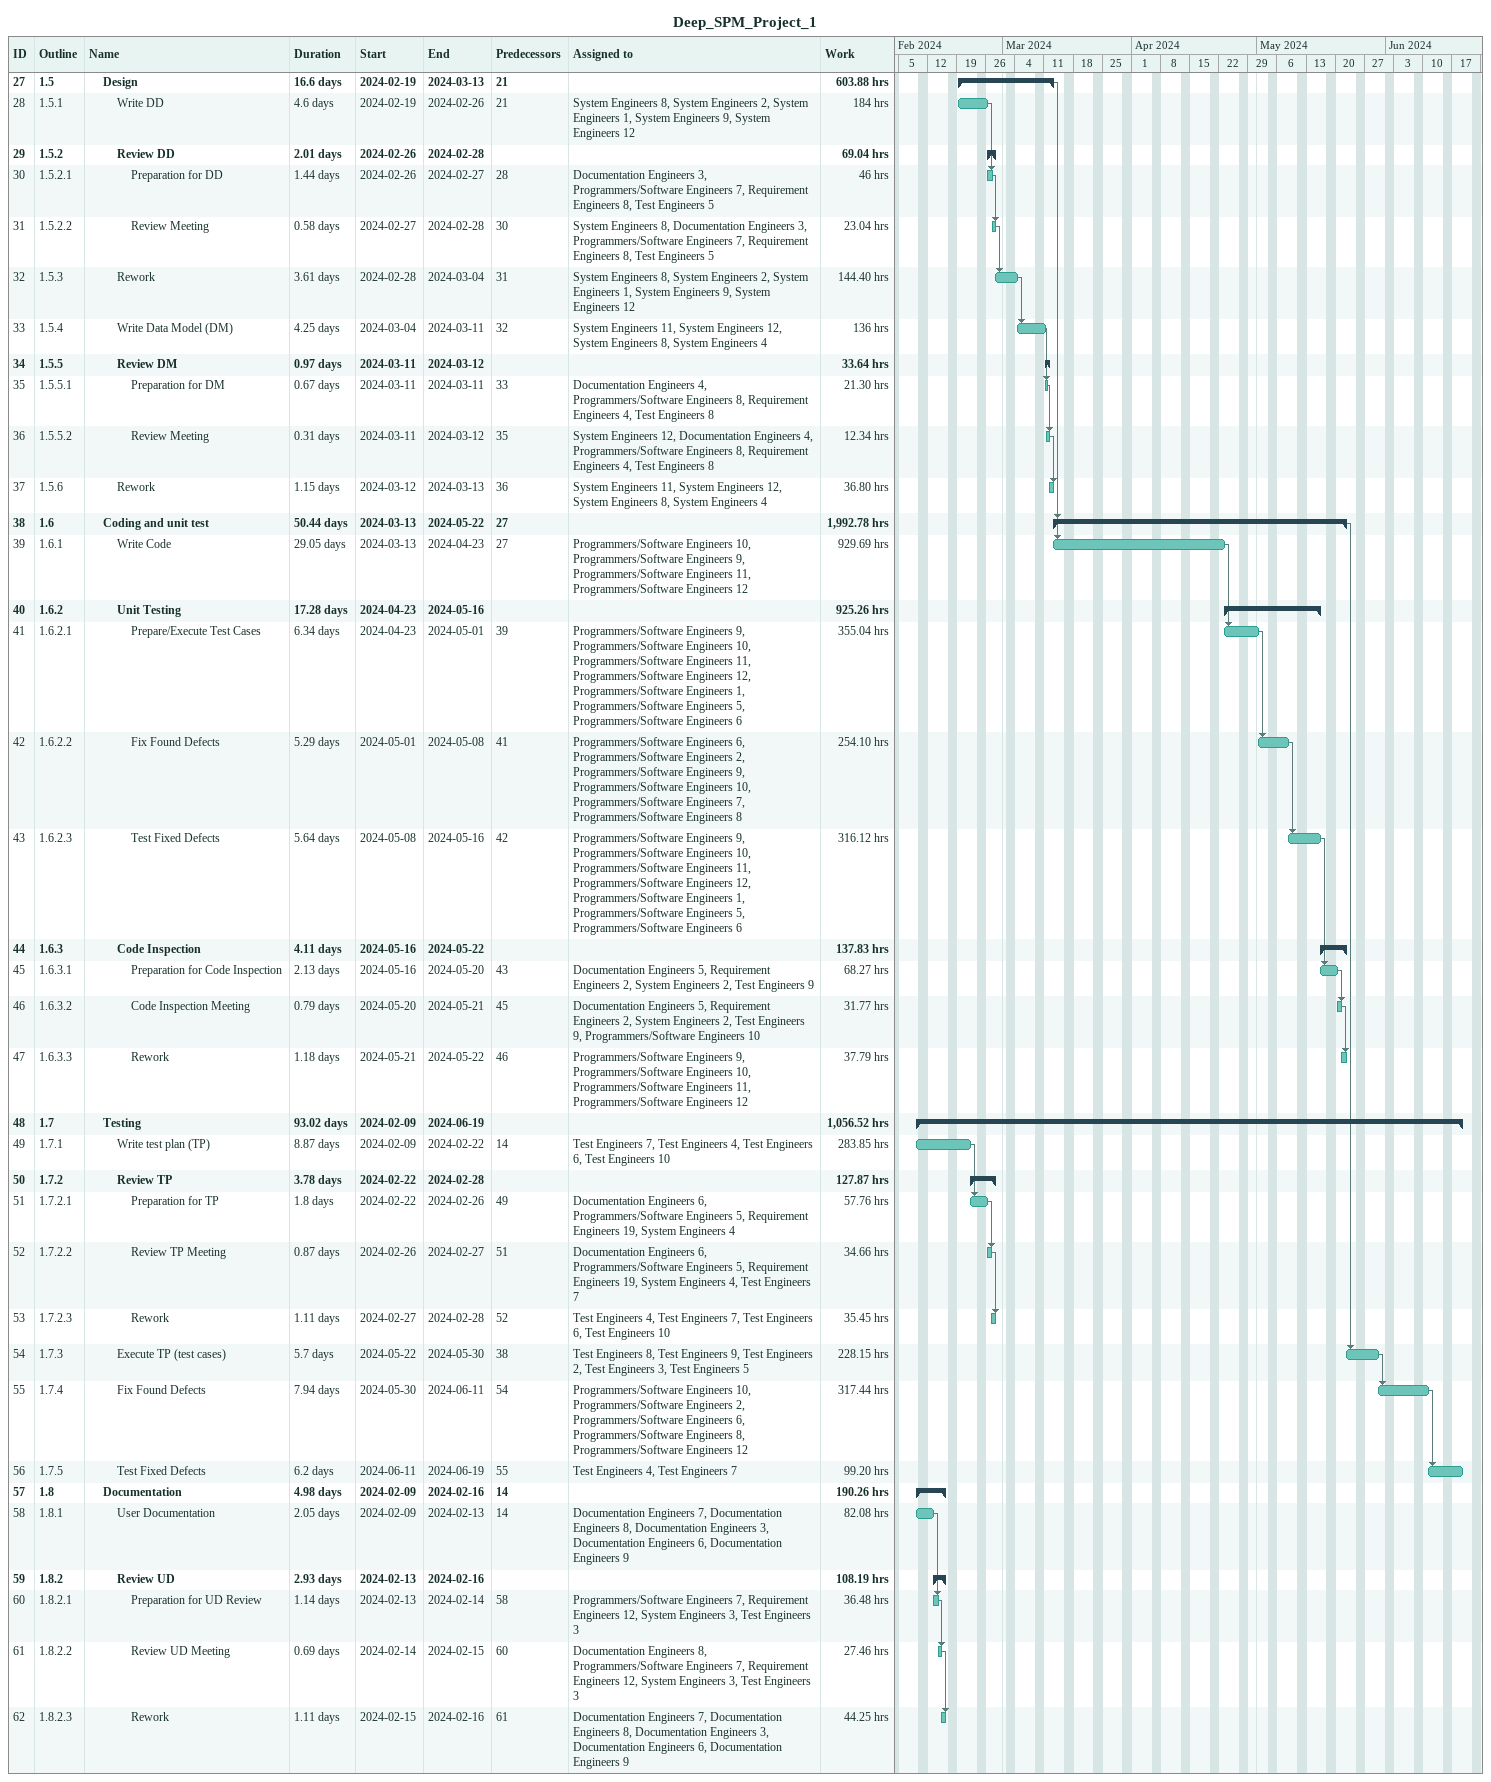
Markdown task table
Deep_SPM_Project_1

| ID | WBS | Task | Duration | Start | Finish | Predecessors | Resources | Work (h) |
|---|---|---|---|---|---|---|---|---|
| 27 | 1.5 | **Design** | 16.6d | 2024-02-19 | 2024-03-13 | 21 |  | 603.88 |
| 28 | 1.5.1 | Write DD | 4.6d | 2024-02-19 | 2024-02-26 | 21 | System Engineers 8, System Engineers 2, System Engineers 1, System Engineers 9, System Engineers 12 | 184 |
| 29 | 1.5.2 | **Review DD** | 2.01d | 2024-02-26 | 2024-02-28 |  |  | 69.04 |
| 30 | 1.5.2.1 | Preparation for DD | 1.44d | 2024-02-26 | 2024-02-27 | 28 | Documentation Engineers 3, Programmers/Software Engineers 7, Requirement Engineers 8, Test Engineers 5 | 46 |
| 31 | 1.5.2.2 | Review Meeting | 0.58d | 2024-02-27 | 2024-02-28 | 30 | System Engineers 8, Documentation Engineers 3, Programmers/Software Engineers 7, Requirement Engineers 8, Test Engineers 5 | 23.04 |
| 32 | 1.5.3 | Rework | 3.61d | 2024-02-28 | 2024-03-04 | 31 | System Engineers 8, System Engineers 2, System Engineers 1, System Engineers 9, System Engineers 12 | 144.40 |
| 33 | 1.5.4 | Write Data Model (DM) | 4.25d | 2024-03-04 | 2024-03-11 | 32 | System Engineers 11, System Engineers 12, System Engineers 8, System Engineers 4 | 136 |
| 34 | 1.5.5 | **Review DM** | 0.97d | 2024-03-11 | 2024-03-12 |  |  | 33.64 |
| 35 | 1.5.5.1 | Preparation for DM | 0.67d | 2024-03-11 | 2024-03-11 | 33 | Documentation Engineers 4, Programmers/Software Engineers 8, Requirement Engineers 4, Test Engineers 8 | 21.30 |
| 36 | 1.5.5.2 | Review Meeting | 0.31d | 2024-03-11 | 2024-03-12 | 35 | System Engineers 12, Documentation Engineers 4, Programmers/Software Engineers 8, Requirement Engineers 4, Test Engineers 8 | 12.34 |
| 37 | 1.5.6 | Rework | 1.15d | 2024-03-12 | 2024-03-13 | 36 | System Engineers 11, System Engineers 12, System Engineers 8, System Engineers 4 | 36.80 |
| 38 | 1.6 | **Coding and unit test** | 50.44d | 2024-03-13 | 2024-05-22 | 27 |  | 1992.78 |
| 39 | 1.6.1 | Write Code | 29.05d | 2024-03-13 | 2024-04-23 | 27 | Programmers/Software Engineers 10, Programmers/Software Engineers 9, Programmers/Software Engineers 11, Programmers/Software Engineers 12 | 929.69 |
| 40 | 1.6.2 | **Unit Testing** | 17.28d | 2024-04-23 | 2024-05-16 |  |  | 925.26 |
| 41 | 1.6.2.1 | Prepare/Execute Test Cases | 6.34d | 2024-04-23 | 2024-05-01 | 39 | Programmers/Software Engineers 9, Programmers/Software Engineers 10, Programmers/Software Engineers 11, Programmers/Software Engineers 12, Programmers/Software Engineers 1, Programmers/Software Engineers 5, Programmers/Software Engineers 6 | 355.04 |
| 42 | 1.6.2.2 | Fix Found Defects | 5.29d | 2024-05-01 | 2024-05-08 | 41 | Programmers/Software Engineers 6, Programmers/Software Engineers 2, Programmers/Software Engineers 9, Programmers/Software Engineers 10, Programmers/Software Engineers 7, Programmers/Software Engineers 8 | 254.10 |
| 43 | 1.6.2.3 | Test Fixed Defects | 5.64d | 2024-05-08 | 2024-05-16 | 42 | Programmers/Software Engineers 9, Programmers/Software Engineers 10, Programmers/Software Engineers 11, Programmers/Software Engineers 12, Programmers/Software Engineers 1, Programmers/Software Engineers 5, Programmers/Software Engineers 6 | 316.12 |
| 44 | 1.6.3 | **Code Inspection** | 4.11d | 2024-05-16 | 2024-05-22 |  |  | 137.83 |
| 45 | 1.6.3.1 | Preparation for Code Inspection | 2.13d | 2024-05-16 | 2024-05-20 | 43 | Documentation Engineers 5, Requirement Engineers 2, System Engineers 2, Test Engineers 9 | 68.27 |
| 46 | 1.6.3.2 | Code Inspection Meeting | 0.79d | 2024-05-20 | 2024-05-21 | 45 | Documentation Engineers 5, Requirement Engineers 2, System Engineers 2, Test Engineers 9, Programmers/Software Engineers 10 | 31.77 |
| 47 | 1.6.3.3 | Rework | 1.18d | 2024-05-21 | 2024-05-22 | 46 | Programmers/Software Engineers 9, Programmers/Software Engineers 10, Programmers/Software Engineers 11, Programmers/Software Engineers 12 | 37.79 |
| 48 | 1.7 | **Testing** | 93.02d | 2024-02-09 | 2024-06-19 |  |  | 1056.52 |
| 49 | 1.7.1 | Write test plan (TP) | 8.87d | 2024-02-09 | 2024-02-22 | 14 | Test Engineers 7, Test Engineers 4, Test Engineers 6, Test Engineers 10 | 283.85 |
| 50 | 1.7.2 | **Review TP** | 3.78d | 2024-02-22 | 2024-02-28 |  |  | 127.87 |
| 51 | 1.7.2.1 | Preparation for TP | 1.8d | 2024-02-22 | 2024-02-26 | 49 | Documentation Engineers 6, Programmers/Software Engineers 5, Requirement Engineers 19, System Engineers 4 | 57.76 |
| 52 | 1.7.2.2 | Review TP Meeting | 0.87d | 2024-02-26 | 2024-02-27 | 51 | Documentation Engineers 6, Programmers/Software Engineers 5, Requirement Engineers 19, System Engineers 4, Test Engineers 7 | 34.66 |
| 53 | 1.7.2.3 | Rework | 1.11d | 2024-02-27 | 2024-02-28 | 52 | Test Engineers 4, Test Engineers 7, Test Engineers 6, Test Engineers 10 | 35.45 |
| 54 | 1.7.3 | Execute TP (test cases) | 5.7d | 2024-05-22 | 2024-05-30 | 38 | Test Engineers 8, Test Engineers 9, Test Engineers 2, Test Engineers 3, Test Engineers 5 | 228.15 |
| 55 | 1.7.4 | Fix Found Defects | 7.94d | 2024-05-30 | 2024-06-11 | 54 | Programmers/Software Engineers 10, Programmers/Software Engineers 2, Programmers/Software Engineers 6, Programmers/Software Engineers 8, Programmers/Software Engineers 12 | 317.44 |
| 56 | 1.7.5 | Test Fixed Defects | 6.2d | 2024-06-11 | 2024-06-19 | 55 | Test Engineers 4, Test Engineers 7 | 99.20 |
| 57 | 1.8 | **Documentation** | 4.98d | 2024-02-09 | 2024-02-16 | 14 |  | 190.26 |
| 58 | 1.8.1 | User Documentation | 2.05d | 2024-02-09 | 2024-02-13 | 14 | Documentation Engineers 7, Documentation Engineers 8, Documentation Engineers 3, Documentation Engineers 6, Documentation Engineers 9 | 82.08 |
| 59 | 1.8.2 | **Review UD** | 2.93d | 2024-02-13 | 2024-02-16 |  |  | 108.19 |
| 60 | 1.8.2.1 | Preparation for UD Review | 1.14d | 2024-02-13 | 2024-02-14 | 58 | Programmers/Software Engineers 7, Requirement Engineers 12, System Engineers 3, Test Engineers 3 | 36.48 |
| 61 | 1.8.2.2 | Review UD Meeting | 0.69d | 2024-02-14 | 2024-02-15 | 60 | Documentation Engineers 8, Programmers/Software Engineers 7, Requirement Engineers 12, System Engineers 3, Test Engineers 3 | 27.46 |
| 62 | 1.8.2.3 | Rework | 1.11d | 2024-02-15 | 2024-02-16 | 61 | Documentation Engineers 7, Documentation Engineers 8, Documentation Engineers 3, Documentation Engineers 6, Documentation Engineers 9 | 44.25 |
